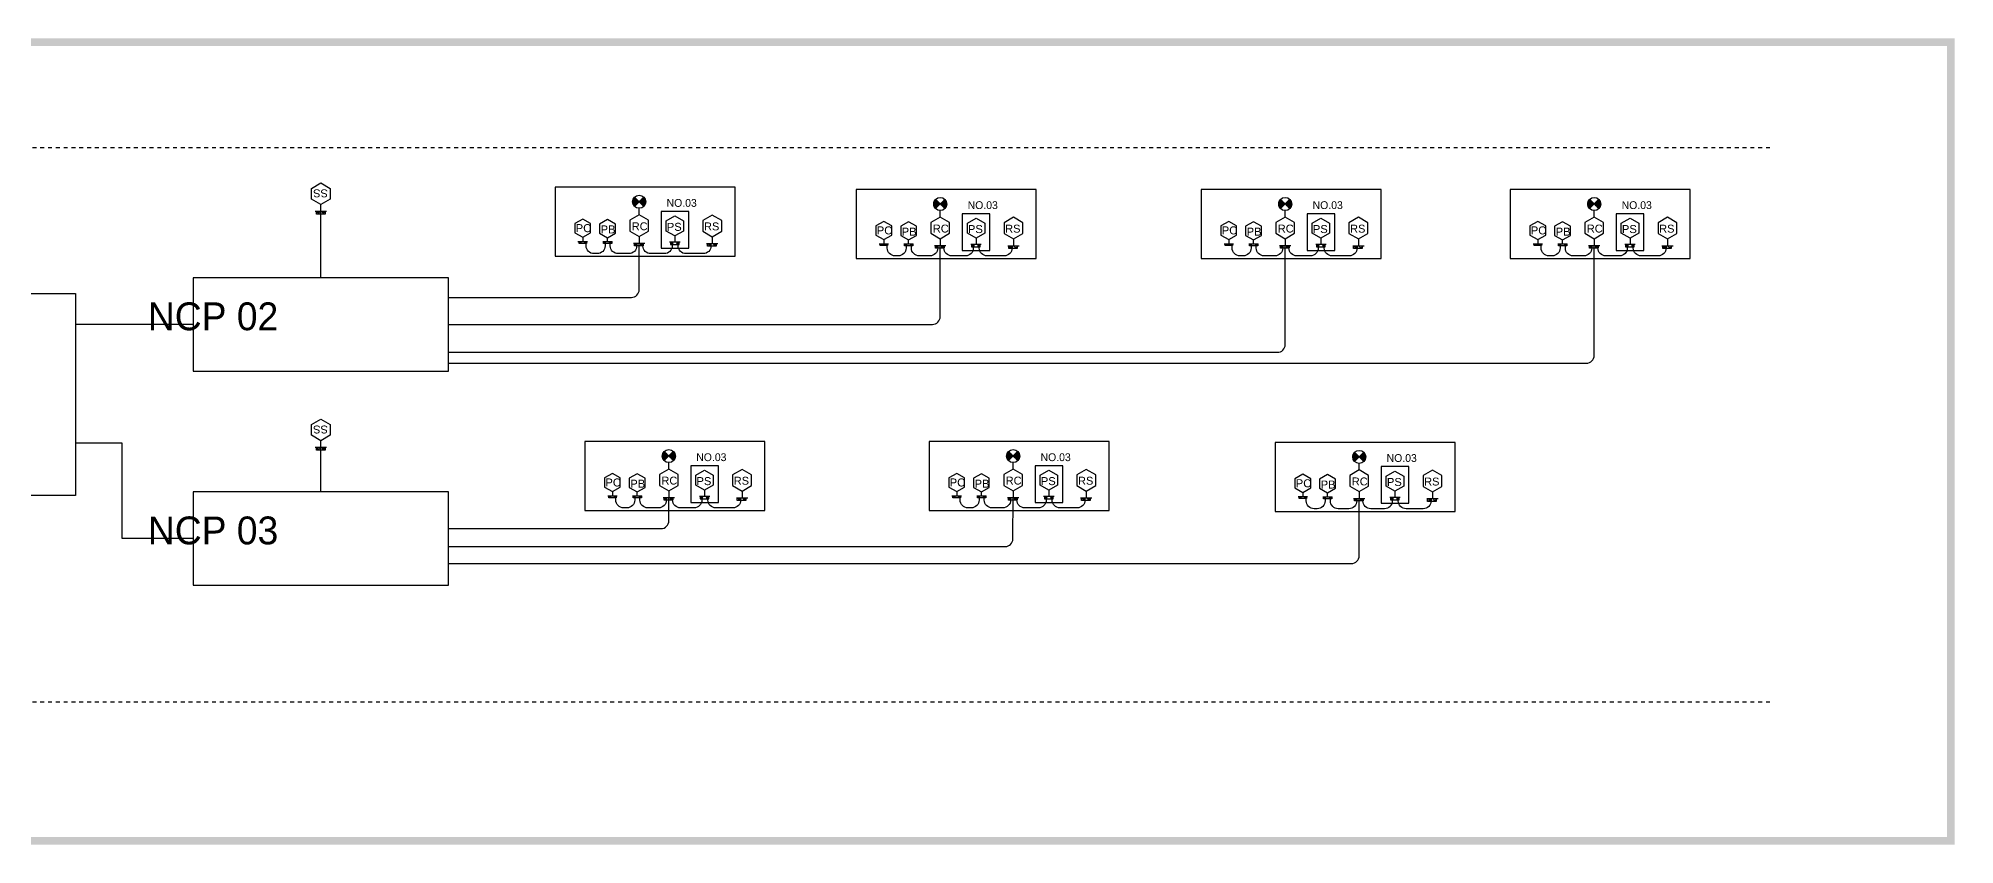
# Model space of a CAD drawing. Extents: x -15 to 255, y 313 to 399.
# Drawn here: x 206.38 to 255.46, y 321.99 to 342.64 of the extents above; entities that cross this region are included whole.
import ezdxf

# ---------------------------------------------------------------- set-up
doc = ezdxf.new("R2010")
doc.units = 0
doc.header["$LTSCALE"] = 0.15
doc.linetypes.add('DASHDOT', pattern=[1, 0.5, -0.25, 0, -0.25])
doc.layers.get('0').update_dxf_attribs({"color": 252})
for name, color, linetype in [('0 sockets', 252, 'Continuous'), ('00Nurse Call Diagram', 4, 'Continuous'), ('E-NURS', 4, 'Continuous'), ('ELEC-COMMENTS', 2, 'Continuous')]:
    doc.layers.add(name, color=color, linetype=linetype)
doc.styles.add('ARIAL', font='SAS_____.PFB', dxfattribs={"width": 3, "height": 0.3})
pattern_1 = [(0, (0, 0), (0, 6.985), [5.08, -1.905]), (90, (0, 0), (-6.985, 4e-16), [5.08, -1.905])]
pattern_2 = [(0, (0, 0), (0, 6.985), [5.08, -1.905]), (90, (0, 0), (-6.985, 4e-16), [5.08, -1.905])]

# ---------------------------------------------------------------- blocks, each defined once
blk = doc.blocks.new('*U105')
h = blk.add_hatch()
h.set_pattern_fill('ANGLE', color=2)
h.set_pattern_definition(pattern_1)
h.paths.add_polyline_path([(3, 40, 1), (30, 40, 1)])
at = {"color": 3}
blk.add_lwpolyline([(0, 69), (41, 69), (41, -66), (0, -66)], close=True, dxfattribs=at)
for centre in [(17, 40), (20, -39)]:
    blk.add_circle(centre, 13.1, dxfattribs=at)
at = {"layer": 'E-NURS', "ltscale": 0.8}
for p, q in [((0, 0, 0), (-106, 0, 0)), ((0, 89, 0), (0, -89, 0))]:
    blk.add_line(p, q, dxfattribs=at)
at = {"layer": 'E-NURS', "elevation": 0}
blk.add_lwpolyline([(-191, 147), (-106, 0), (-191, -147), (-360, -147), (-445, 0), (-360, 147)], close=True, dxfattribs=at)
at = {"layer": 'E-NURS', "color": 3, "linetype": 'Continuous', "style": 'ARIAL'}
blk.add_text('SS', height=123.5, rotation=270, dxfattribs=at).set_placement((-344, 111, 0))
blk = doc.blocks.new('*U138')
h = blk.add_hatch()
h.set_pattern_fill('ANGLE', color=4)
h.set_pattern_definition(pattern_1)
h.paths.add_polyline_path([(67, -77, 1), (8, -77, 1)])
at = {"color": 3}
blk.add_lwpolyline([(0, 119), (89, 119), (89, -148), (0, -148)], close=True, dxfattribs=at)
for centre in [(37, 77), (37, -77)]:
    blk.add_circle(centre, 29.3, dxfattribs=at)
at = {"layer": 'E-NURS', "ltscale": 0.8}
for p, q in [((-212, 0, 0), (0, 0, 0)), ((0, -177, 0), (0, 177, 0))]:
    blk.add_line(p, q, dxfattribs=at)
at = {"layer": 'E-NURS', "elevation": 0}
blk.add_lwpolyline([(-381, -293), (-212, 0), (-381, 293), (-720, 293), (-889, 0), (-720, -293)], close=True, dxfattribs=at)
at = {"layer": 'E-NURS', "color": 3, "linetype": 'Continuous', "style": 'ARIAL'}
blk.add_text('RS', height=246.9, rotation=90, dxfattribs=at).set_placement((-410, -259, 0))
blk = doc.blocks.new('*U144')
h = blk.add_hatch(color=2)
h.dxf.hatch_style = 1
h.paths.add_polyline_path([(-64, 35, 1), (-119, 35, 1)])
at = {"color": 3}
blk.add_lwpolyline([(-128, 0), (137, 0), (137, 72), (-128, 72)], close=True, dxfattribs=at)
for centre in [(-91, 35), (91, 35)]:
    blk.add_circle(centre, 27.3, dxfattribs=at)
at = {"layer": 'E-NURS', "ltscale": 0.8}
for p, q in [((-164, 0, 0), (164, 0, 0)), ((0, -196, 0), (0, 0, 0))]:
    blk.add_line(p, q, dxfattribs=at)
at = {"layer": 'E-NURS', "elevation": 0}
blk.add_lwpolyline([(-271, -352), (0, -196), (271, -352), (271, -665), (0, -821), (-271, -665)], close=True, dxfattribs=at)
at = {"layer": 'E-NURS', "color": 3, "linetype": 'Continuous', "style": 'ARIAL'}
blk.add_text('PS', height=250, rotation=180, dxfattribs=at).set_placement((253, -357, 0))
blk = doc.blocks.new('*U135')
h = blk.add_hatch()
h.set_pattern_fill('ANGLE', color=3)
h.set_pattern_definition(pattern_1)
h.paths.add_polyline_path([(60, 72, 1), (9, 72, 1)])
at = {"color": 3}
blk.add_lwpolyline([(0, 123), (79, 123), (79, -147), (0, -147)], close=True, dxfattribs=at)
for centre in [(34, 72), (34, -96)]:
    blk.add_circle(centre, 25.3, dxfattribs=at)
at = {"layer": 'E-NURS', "ltscale": 0.8}
for p, q in [((-212, 0, 0), (0, 0, 0)), ((0, -177, 0), (0, 177, 0))]:
    blk.add_line(p, q, dxfattribs=at)
at = {"layer": 'E-NURS', "elevation": 0}
blk.add_lwpolyline([(-381, -293), (-212, 0), (-381, 293), (-720, 293), (-889, 0), (-720, -293)], close=True, dxfattribs=at)
at = {"layer": 'E-NURS', "color": 3, "linetype": 'Continuous', "style": 'ARIAL'}
blk.add_text('RC', height=246.9, rotation=90, dxfattribs=at).set_placement((-406, -233, 0))
blk = doc.blocks.new('*U127')
h = blk.add_hatch(color=5)
h.dxf.hatch_style = 1
h.paths.add_polyline_path([(118, -28, 1), (69, -28, 1)])
at = {"color": 3}
blk.add_lwpolyline([(-125, 0), (132, 0), (132, -62), (-125, -62)], close=True, dxfattribs=at)
for centre in [(-93, -28), (93, -28)]:
    blk.add_circle(centre, 24.8, dxfattribs=at)
at = {"layer": 'E-NURS', "ltscale": 0.8}
for p, q in [((0, 0, 0), (0, 123, 0)), ((-149, 0, 0), (149, 0, 0))]:
    blk.add_line(p, q, dxfattribs=at)
at = {"layer": 'E-NURS', "elevation": 0}
blk.add_lwpolyline([(-246, 265), (0, 123), (246, 265), (246, 549), (0, 692), (-246, 549)], close=True, dxfattribs=at)
at = {"layer": 'E-NURS', "color": 3, "linetype": 'Continuous', "style": 'ARIAL'}
blk.add_text('PB', height=250, dxfattribs=at).set_placement((-214, 256, 0))
blk = doc.blocks.new('*U131')
h = blk.add_hatch(color=3)
h.dxf.hatch_style = 1
h.paths.add_polyline_path([(113, -29, 1), (63, -29, 1)])
at = {"color": 3}
blk.add_lwpolyline([(-117, 0), (115, 0), (115, -59), (-117, -59)], close=True, dxfattribs=at)
for centre in [(-88, -29), (88, -29)]:
    blk.add_circle(centre, 24.9, dxfattribs=at)
at = {"layer": 'E-NURS', "ltscale": 0.8}
for p, q in [((0, 131, 0), (0, 0, 0)), ((-149, 0, 0), (149, 0, 0))]:
    blk.add_line(p, q, dxfattribs=at)
at = {"layer": 'E-NURS', "elevation": 0}
blk.add_lwpolyline([(-246, 273), (0, 131), (246, 273), (246, 557), (0, 700), (-246, 557)], close=True, dxfattribs=at)
at = {"layer": 'E-NURS', "color": 3, "linetype": 'Continuous', "style": 'ARIAL'}
blk.add_text('PC', height=250, rotation=360, dxfattribs=at).set_placement((-220, 292, 0))
blk = doc.blocks.new('ROOM-CORRIDOR LAMP')
at = {"layer": 'E-NURS'}
h = blk.add_hatch(dxfattribs=at)
h.set_pattern_fill('ANGLE', color=256, style=0)
h.set_pattern_definition(pattern_2)
h.paths.add_polyline_path([(144, 144, 0.414214), (-144, 144), (0, 0)])
h = blk.add_hatch(dxfattribs=at)
h.set_pattern_fill('ANGLE', color=256, style=0)
h.set_pattern_definition(pattern_2)
h.paths.add_polyline_path([(0, 0), (-144, -144, 0.414214), (144, -144)])
blk.add_line((144, 144), (-144, -144), dxfattribs=at)
blk.add_lwpolyline([(-144, 144), (144, -144)], dxfattribs=at)
blk.add_circle((0, 0), 204, dxfattribs=at)

msp = doc.modelspace()

# ---------------------------------------------------------------- hatches: boundary and pattern name
at = {"layer": '0 sockets'}
h = msp.add_hatch(color=2, dxfattribs=at)
h.dxf.hatch_style = 1
h.paths.add_polyline_path([(255.457, 342.642), (160.235, 342.642), (160.235, 321.989), (255.457, 321.989)])
h.paths.add_polyline_path([(255.257, 322.189), (160.435, 322.189), (160.435, 342.442), (255.257, 342.442)], flags=16)
h.paths.add_polyline_path([(248.683, 337.002), (246.226, 337.002), (246.226, 334.521, -0.414214), (246.026, 334.321), (216.881, 334.321), (216.881, 334.119), (210.34, 334.119), (210.34, 335.314), (207.328, 335.314), (207.328, 332.269), (208.524, 332.269), (208.524, 329.831), (210.34, 329.831), (210.34, 331.026), (216.881, 331.026), (216.881, 330.084), (222.325, 330.084, 0.414214), (222.525, 330.284), (222.525, 330.546), (220.372, 330.546), (220.372, 332.313), (224.982, 332.313), (224.982, 330.546), (222.525, 330.546), (222.525, 330.284, -0.414214), (222.325, 330.084), (216.881, 330.084), (216.881, 329.623), (231.137, 329.623, 0.412529), (231.337, 329.822), (231.341, 330.546), (229.19, 330.546), (229.19, 332.313), (233.801, 332.313), (233.801, 330.546), (231.341, 330.546), (231.337, 329.822, -0.412529), (231.137, 329.623), (216.881, 329.623), (216.881, 329.189), (240.007, 329.189, 0.414214), (240.207, 329.389), (240.207, 330.525), (238.054, 330.525), (238.054, 332.291), (242.665, 332.291), (242.665, 330.525), (240.207, 330.525), (240.207, 329.389, -0.414214), (240.007, 329.189), (216.881, 329.189), (216.881, 328.635), (210.34, 328.635), (210.34, 329.831), (208.524, 329.831), (208.524, 332.269), (207.328, 332.269), (207.328, 330.933), (193.648, 330.933), (193.648, 333.519), (191.418, 333.534), (191.418, 332.264), (184.789, 332.264), (184.789, 332.434), (183.909, 332.434, 0.414214), (183.709, 332.234), (183.709, 328.885, -0.414214), (183.509, 328.685), (180.71, 328.685, -0.414214), (180.51, 328.885), (180.51, 329.408), (178.358, 329.408), (178.358, 331.174), (182.968, 331.174), (182.968, 329.408), (180.51, 329.408), (180.51, 328.885, 0.414214), (180.71, 328.685), (183.509, 328.685, 0.414214), (183.709, 328.885), (183.709, 332.234, -0.414214), (183.909, 332.434), (184.789, 332.434), (184.789, 332.604), (177.002, 332.604, 0.414214), (176.802, 332.404), (176.802, 328.885, -0.414214), (176.602, 328.685), (173.307, 328.685, -0.414214), (173.107, 328.885), (173.107, 329.484), (170.955, 329.484), (170.955, 331.251), (175.565, 331.251), (175.565, 329.484), (173.107, 329.484), (173.107, 328.885, 0.414214), (173.307, 328.685), (176.602, 328.685, 0.414214), (176.802, 328.885), (176.802, 332.404, -0.414214), (177.002, 332.604), (184.789, 332.604), (184.789, 333.018), (168.634, 333.018, 0.414214), (168.434, 332.818), (168.434, 328.885, -0.414214), (168.234, 328.685), (164.755, 328.685, -0.416083), (164.555, 328.886), (164.558, 329.485), (162.408, 329.485), (162.408, 331.252), (167.018, 331.252), (167.018, 329.485), (164.558, 329.485), (164.555, 328.886, 0.416083), (164.755, 328.685), (168.234, 328.685, 0.414214), (168.434, 328.885), (168.434, 332.818, -0.414214), (168.634, 333.018), (184.789, 333.018), (184.789, 333.534), (164.901, 333.534, -0.414214), (164.701, 333.734), (164.701, 335.787), (162.548, 335.787), (162.548, 337.554), (167.158, 337.554), (167.158, 335.787), (164.701, 335.787), (164.701, 333.734, 0.414214), (164.901, 333.534), (184.789, 333.534), (184.789, 333.842), (173.307, 333.842, -0.414214), (173.107, 334.042), (173.107, 335.826), (170.955, 335.826), (170.955, 337.592), (175.565, 337.592), (175.565, 335.826), (173.107, 335.826), (173.107, 334.042, 0.414214), (173.307, 333.842), (184.789, 333.842), (184.789, 334.21), (180.723, 334.21, -0.414214), (180.523, 334.41), (180.523, 335.786), (178.343, 335.786), (178.343, 337.552), (182.953, 337.552), (182.953, 335.786), (180.523, 335.786), (180.523, 334.41, 0.414214), (180.723, 334.21), (184.789, 334.21), (184.789, 334.804), (191.418, 334.804), (191.418, 333.534), (193.648, 333.519), (193.648, 336.106), (207.328, 336.106), (207.328, 335.314), (210.34, 335.314), (210.34, 336.51), (216.881, 336.51), (216.881, 336.007), (221.565, 336.007, 0.414214), (221.765, 336.207), (221.765, 337.059), (219.612, 337.059), (219.612, 338.826), (224.222, 338.826), (224.222, 337.059), (221.765, 337.059), (221.765, 336.207, -0.414214), (221.565, 336.007), (216.881, 336.007), (216.881, 335.314), (229.276, 335.314, 0.414214), (229.476, 335.514), (229.476, 337.002), (227.323, 337.002), (227.323, 338.768), (231.934, 338.768), (231.934, 337.002), (229.476, 337.002), (229.476, 335.514, -0.414214), (229.276, 335.314), (216.881, 335.314), (216.881, 334.599), (238.111, 334.599, 0.414214), (238.311, 334.799), (238.311, 337.002), (236.158, 337.002), (236.158, 338.768), (240.768, 338.768), (240.768, 337.002), (238.311, 337.002), (238.311, 334.799, -0.414214), (238.111, 334.599), (216.881, 334.599), (216.881, 334.321), (246.026, 334.321, 0.414214), (246.226, 334.521), (246.226, 337.002), (244.073, 337.002), (244.073, 338.768), (248.683, 338.768)], flags=0)
h.paths.add_polyline_path([(248.34, 337.919), (248.34, 337.641), (248.1, 337.502), (248.1, 337.329), (248.197, 337.329), (248.197, 337.256), (248.065, 337.256, -0.395428), (247.865, 337.069), (247.425, 337.069, -0.330612), (247.233, 337.211), (247.064, 337.211, -0.330612), (246.873, 337.069), (246.52, 337.069, -0.414214), (246.32, 337.269), (246.32, 337.27), (246.161, 337.27), (246.161, 337.269, -0.414214), (245.961, 337.069), (245.686, 337.069, -0.414214), (245.486, 337.269), (245.486, 337.327), (245.352, 337.327), (245.352, 337.269, -0.414214), (245.152, 337.069), (245.067, 337.069, -0.414214), (244.867, 337.269), (244.867, 337.332), (244.685, 337.332), (244.685, 337.38), (244.781, 337.38), (244.781, 337.487), (244.579, 337.604), (244.579, 337.837), (244.781, 337.953), (244.983, 337.837), (244.983, 337.604), (244.781, 337.487), (244.781, 337.38), (244.875, 337.38), (244.875, 337.332), (244.867, 337.332), (244.867, 337.269, 0.414214), (245.067, 337.069), (245.152, 337.069, 0.414214), (245.352, 337.269), (245.352, 337.327), (245.311, 337.327), (245.311, 337.378), (245.414, 337.378), (245.414, 337.478), (245.212, 337.595), (245.212, 337.828), (245.414, 337.944), (245.616, 337.828), (245.616, 337.595), (245.414, 337.478), (245.414, 337.378), (245.522, 337.378), (245.522, 337.327), (245.486, 337.327), (245.486, 337.269, 0.414214), (245.686, 337.069), (245.961, 337.069, 0.414214), (246.161, 337.269), (246.161, 337.27), (246.106, 337.27), (246.106, 337.335), (246.226, 337.335), (246.226, 337.509), (245.985, 337.648), (245.985, 337.925), (246.226, 338.064), (246.466, 337.925), (246.466, 337.648), (246.226, 337.509), (246.226, 337.335), (246.327, 337.335), (246.327, 337.27), (246.32, 337.27), (246.32, 337.269, 0.414214), (246.52, 337.069), (246.873, 337.069, 0.330612), (247.064, 337.211), (246.788, 337.211), (246.788, 338.149), (247.496, 338.149), (247.496, 337.211), (247.233, 337.211, 0.330612), (247.425, 337.069), (247.865, 337.069, 0.395428), (248.065, 337.256), (247.978, 337.256), (247.978, 337.329), (248.1, 337.329), (248.1, 337.502), (247.859, 337.641), (247.859, 337.919), (248.1, 338.058)], flags=0)
h.paths.add_polyline_path([(247.364, 337.906), (247.364, 337.649), (247.142, 337.521), (247.142, 337.361), (247.246, 337.361), (247.246, 337.302), (247.029, 337.302), (247.029, 337.361), (247.142, 337.361), (247.142, 337.521), (246.919, 337.649), (246.919, 337.906), (247.142, 338.034)], flags=0)
h.paths.add_polyline_path([(242.321, 331.442), (242.321, 331.164), (242.081, 331.025), (242.081, 330.852), (242.178, 330.852), (242.178, 330.779), (242.046, 330.779, -0.395428), (241.847, 330.592), (241.406, 330.592, -0.330612), (241.214, 330.734), (241.045, 330.734, -0.330612), (240.854, 330.592), (240.502, 330.592, -0.414214), (240.302, 330.792), (240.302, 330.793), (240.142, 330.793), (240.142, 330.792, -0.414214), (239.942, 330.592), (239.668, 330.592, -0.414214), (239.468, 330.792), (239.468, 330.85), (239.333, 330.85), (239.333, 330.792, -0.414214), (239.133, 330.592), (239.049, 330.592, -0.414214), (238.849, 330.792), (238.849, 330.855), (238.666, 330.855), (238.666, 330.903), (238.762, 330.903), (238.762, 331.01), (238.56, 331.126), (238.56, 331.36), (238.762, 331.476), (238.964, 331.36), (238.964, 331.126), (238.762, 331.01), (238.762, 330.903), (238.857, 330.903), (238.857, 330.855), (238.849, 330.855), (238.849, 330.792, 0.414214), (239.049, 330.592), (239.133, 330.592, 0.414214), (239.333, 330.792), (239.333, 330.85), (239.293, 330.85), (239.293, 330.901), (239.395, 330.901), (239.395, 331.001), (239.194, 331.118), (239.194, 331.351), (239.395, 331.467), (239.597, 331.351), (239.597, 331.118), (239.395, 331.001), (239.395, 330.901), (239.504, 330.901), (239.504, 330.85), (239.468, 330.85), (239.468, 330.792, 0.414214), (239.668, 330.592), (239.942, 330.592, 0.414214), (240.142, 330.792), (240.142, 330.793), (240.087, 330.793), (240.087, 330.858), (240.207, 330.858), (240.207, 331.032), (239.967, 331.17), (239.967, 331.448), (240.207, 331.587), (240.447, 331.448), (240.447, 331.17), (240.207, 331.032), (240.207, 330.858), (240.308, 330.858), (240.308, 330.793), (240.302, 330.793), (240.302, 330.792, 0.414214), (240.502, 330.592), (240.854, 330.592, 0.330612), (241.045, 330.734), (240.769, 330.734), (240.769, 331.671), (241.477, 331.671), (241.477, 330.734), (241.214, 330.734, 0.330612), (241.406, 330.592), (241.847, 330.592, 0.395428), (242.046, 330.779), (241.959, 330.779), (241.959, 330.852), (242.081, 330.852), (242.081, 331.025), (241.84, 331.164), (241.84, 331.442), (242.081, 331.581)], flags=0)
h.paths.add_polyline_path([(240.425, 337.919), (240.425, 337.641), (240.184, 337.502), (240.184, 337.329), (240.282, 337.329), (240.282, 337.256), (240.15, 337.256, -0.395428), (239.95, 337.069), (239.51, 337.069, -0.330612), (239.318, 337.211), (239.149, 337.211, -0.330612), (238.957, 337.069), (238.605, 337.069, -0.414214), (238.405, 337.269), (238.405, 337.27), (238.246, 337.27), (238.246, 337.269, -0.414214), (238.046, 337.069), (237.771, 337.069, -0.414214), (237.571, 337.269), (237.571, 337.327), (237.437, 337.327), (237.437, 337.269, -0.414214), (237.237, 337.069), (237.152, 337.069, -0.414214), (236.952, 337.269), (236.952, 337.332), (236.77, 337.332), (236.77, 337.38), (236.866, 337.38), (236.866, 337.487), (236.664, 337.604), (236.664, 337.837), (236.866, 337.953), (237.068, 337.837), (237.068, 337.604), (236.866, 337.487), (236.866, 337.38), (236.96, 337.38), (236.96, 337.332), (236.952, 337.332), (236.952, 337.269, 0.414214), (237.152, 337.069), (237.237, 337.069, 0.414214), (237.437, 337.269), (237.437, 337.327), (237.396, 337.327), (237.396, 337.378), (237.499, 337.378), (237.499, 337.478), (237.297, 337.595), (237.297, 337.828), (237.499, 337.944), (237.701, 337.828), (237.701, 337.595), (237.499, 337.478), (237.499, 337.378), (237.607, 337.378), (237.607, 337.327), (237.571, 337.327), (237.571, 337.269, 0.414214), (237.771, 337.069), (238.046, 337.069, 0.414214), (238.246, 337.269), (238.246, 337.27), (238.191, 337.27), (238.191, 337.335), (238.311, 337.335), (238.311, 337.509), (238.07, 337.648), (238.07, 337.925), (238.311, 338.064), (238.551, 337.925), (238.551, 337.648), (238.311, 337.509), (238.311, 337.335), (238.412, 337.335), (238.412, 337.27), (238.405, 337.27), (238.405, 337.269, 0.414214), (238.605, 337.069), (238.957, 337.069, 0.330612), (239.149, 337.211), (238.873, 337.211), (238.873, 338.149), (239.581, 338.149), (239.581, 337.211), (239.318, 337.211, 0.330612), (239.51, 337.069), (239.95, 337.069, 0.395428), (240.15, 337.256), (240.063, 337.256), (240.063, 337.329), (240.184, 337.329), (240.184, 337.502), (239.944, 337.641), (239.944, 337.919), (240.184, 338.058)], flags=0)
h.paths.add_polyline_path([(241.345, 331.429), (241.345, 331.172), (241.123, 331.044), (241.123, 330.883), (241.228, 330.883), (241.228, 330.825), (241.01, 330.825), (241.01, 330.883), (241.123, 330.883), (241.123, 331.044), (240.901, 331.172), (240.901, 331.429), (241.123, 331.557)], flags=0)
h.paths.add_polyline_path([(239.449, 337.906), (239.449, 337.649), (239.226, 337.521), (239.226, 337.361), (239.331, 337.361), (239.331, 337.302), (239.114, 337.302), (239.114, 337.361), (239.226, 337.361), (239.226, 337.521), (239.004, 337.649), (239.004, 337.906), (239.226, 338.034)], flags=0)
h.paths.add_polyline_path([(233.457, 331.463), (233.457, 331.186), (233.217, 331.047), (233.217, 330.873), (233.314, 330.873), (233.314, 330.801), (233.182, 330.801, -0.395428), (232.983, 330.614), (232.542, 330.614, -0.330612), (232.35, 330.756), (232.181, 330.756, -0.330612), (231.99, 330.614), (231.638, 330.614, -0.414214), (231.438, 330.814), (231.438, 330.815), (231.278, 330.815), (231.278, 330.814, -0.414214), (231.078, 330.614), (230.804, 330.614, -0.414214), (230.604, 330.814), (230.604, 330.872), (230.469, 330.872), (230.469, 330.814, -0.414214), (230.269, 330.614), (230.185, 330.614, -0.414214), (229.985, 330.814), (229.985, 330.876), (229.802, 330.876), (229.802, 330.924), (229.898, 330.924), (229.898, 331.031), (229.696, 331.148), (229.696, 331.381), (229.898, 331.498), (230.1, 331.381), (230.1, 331.148), (229.898, 331.031), (229.898, 330.924), (229.993, 330.924), (229.993, 330.876), (229.985, 330.876), (229.985, 330.814, 0.414214), (230.185, 330.614), (230.269, 330.614, 0.414214), (230.469, 330.814), (230.469, 330.872), (230.429, 330.872), (230.429, 330.922), (230.531, 330.922), (230.531, 331.023), (230.329, 331.139), (230.329, 331.372), (230.531, 331.489), (230.733, 331.372), (230.733, 331.139), (230.531, 331.023), (230.531, 330.922), (230.64, 330.922), (230.64, 330.872), (230.604, 330.872), (230.604, 330.814, 0.414214), (230.804, 330.614), (231.078, 330.614, 0.414214), (231.278, 330.814), (231.278, 330.815), (231.223, 330.815), (231.223, 330.88), (231.343, 330.88), (231.343, 331.053), (231.103, 331.192), (231.103, 331.47), (231.343, 331.608), (231.583, 331.47), (231.583, 331.192), (231.343, 331.053), (231.343, 330.88), (231.444, 330.88), (231.444, 330.815), (231.438, 330.815), (231.438, 330.814, 0.414214), (231.638, 330.614), (231.99, 330.614, 0.330612), (232.181, 330.756), (231.905, 330.756), (231.905, 331.693), (232.613, 331.693), (232.613, 330.756), (232.35, 330.756, 0.330612), (232.542, 330.614), (232.983, 330.614, 0.395428), (233.182, 330.801), (233.095, 330.801), (233.095, 330.873), (233.217, 330.873), (233.217, 331.047), (232.976, 331.186), (232.976, 331.463), (233.217, 331.602)], flags=0)
h.paths.add_polyline_path([(231.59, 337.919), (231.59, 337.641), (231.35, 337.502), (231.35, 337.329), (231.447, 337.329), (231.447, 337.256), (231.315, 337.256, -0.395428), (231.116, 337.069), (230.675, 337.069, -0.330612), (230.483, 337.211), (230.314, 337.211, -0.330612), (230.123, 337.069), (229.771, 337.069, -0.414214), (229.571, 337.269), (229.571, 337.27), (229.411, 337.27), (229.411, 337.269, -0.414214), (229.211, 337.069), (228.937, 337.069, -0.414214), (228.737, 337.269), (228.737, 337.327), (228.602, 337.327), (228.602, 337.269, -0.414214), (228.402, 337.069), (228.318, 337.069, -0.414214), (228.118, 337.269), (228.118, 337.332), (227.935, 337.332), (227.935, 337.38), (228.031, 337.38), (228.031, 337.487), (227.829, 337.604), (227.829, 337.837), (228.031, 337.953), (228.233, 337.837), (228.233, 337.604), (228.031, 337.487), (228.031, 337.38), (228.126, 337.38), (228.126, 337.332), (228.118, 337.332), (228.118, 337.269, 0.414214), (228.318, 337.069), (228.402, 337.069, 0.414214), (228.602, 337.269), (228.602, 337.327), (228.562, 337.327), (228.562, 337.378), (228.664, 337.378), (228.664, 337.478), (228.463, 337.595), (228.463, 337.828), (228.664, 337.944), (228.866, 337.828), (228.866, 337.595), (228.664, 337.478), (228.664, 337.378), (228.773, 337.378), (228.773, 337.327), (228.737, 337.327), (228.737, 337.269, 0.414214), (228.937, 337.069), (229.211, 337.069, 0.414214), (229.411, 337.269), (229.411, 337.27), (229.356, 337.27), (229.356, 337.335), (229.476, 337.335), (229.476, 337.509), (229.236, 337.648), (229.236, 337.925), (229.476, 338.064), (229.716, 337.925), (229.716, 337.648), (229.476, 337.509), (229.476, 337.335), (229.577, 337.335), (229.577, 337.27), (229.571, 337.27), (229.571, 337.269, 0.414214), (229.771, 337.069), (230.123, 337.069, 0.330612), (230.314, 337.211), (230.038, 337.211), (230.038, 338.149), (230.746, 338.149), (230.746, 337.211), (230.483, 337.211, 0.330612), (230.675, 337.069), (231.116, 337.069, 0.395428), (231.315, 337.256), (231.228, 337.256), (231.228, 337.329), (231.35, 337.329), (231.35, 337.502), (231.109, 337.641), (231.109, 337.919), (231.35, 338.058)], flags=0)
h.paths.add_polyline_path([(232.481, 331.45), (232.481, 331.194), (232.259, 331.065), (232.259, 330.905), (232.363, 330.905), (232.363, 330.846), (232.146, 330.846), (232.146, 330.905), (232.259, 330.905), (232.259, 331.065), (232.037, 331.194), (232.037, 331.45), (232.259, 331.578)], flags=0)
h.paths.add_polyline_path([(230.614, 337.906), (230.614, 337.649), (230.392, 337.521), (230.392, 337.361), (230.497, 337.361), (230.497, 337.302), (230.279, 337.302), (230.279, 337.361), (230.392, 337.361), (230.392, 337.521), (230.17, 337.649), (230.17, 337.906), (230.392, 338.034)], flags=0)
h.paths.add_polyline_path([(224.639, 331.463), (224.639, 331.186), (224.399, 331.047), (224.399, 330.873), (224.496, 330.873), (224.496, 330.801), (224.364, 330.801, -0.395428), (224.164, 330.614), (223.724, 330.614, -0.330612), (223.532, 330.756), (223.087, 330.756), (223.087, 331.693), (223.795, 331.693), (223.795, 330.756), (223.532, 330.756, 0.330612), (223.724, 330.614), (224.164, 330.614, 0.395428), (224.364, 330.801), (224.277, 330.801), (224.277, 330.873), (224.399, 330.873), (224.399, 331.047), (224.158, 331.186), (224.158, 331.463), (224.399, 331.602)], flags=0)
h.paths.add_polyline_path([(223.035, 338.206), (223.035, 337.269), (222.327, 337.269), (222.327, 338.206)], flags=0)
h.paths.add_polyline_path([(181.766, 336.932), (181.766, 335.995), (181.057, 335.995), (181.057, 336.932)], flags=0)
h.paths.add_polyline_path([(181.781, 330.555), (181.781, 329.617), (181.072, 329.617), (181.072, 330.555)], flags=0)
h.paths.add_polyline_path([(174.378, 336.972), (174.378, 336.035), (173.669, 336.035), (173.669, 336.972)], flags=0)
h.paths.add_polyline_path([(174.378, 330.631), (174.378, 329.694), (173.669, 329.694), (173.669, 330.631)], flags=0)
h.paths.add_polyline_path([(165.971, 336.934), (165.971, 335.997), (165.263, 335.997), (165.263, 336.934)], flags=0)
h.paths.add_polyline_path([(230.131, 337.594), (230.613, 337.594), (230.613, 337.915), (230.131, 337.915)], flags=8)
h.paths.add_polyline_path([(238.966, 337.594), (239.448, 337.594), (239.448, 337.915), (238.966, 337.915)], flags=8)
h.paths.add_polyline_path([(246.881, 337.594), (247.363, 337.594), (247.363, 337.915), (246.881, 337.915)], flags=8)
h.paths.add_polyline_path([(231.998, 331.138), (232.48, 331.138), (232.48, 331.459), (231.998, 331.459)], flags=8)
h.paths.add_polyline_path([(240.862, 331.117), (241.344, 331.117), (241.344, 331.438), (240.862, 331.438)], flags=8)
h.paths.add_polyline_path([(161.758, 340.109), (170.078, 340.109), (170.078, 341.179), (161.758, 341.179)], flags=8)
h.paths.add_polyline_path([(161.569, 323.912), (170.602, 323.912), (170.602, 324.982), (161.569, 324.982)], flags=8)
h.paths.add_polyline_path([(240.859, 331.742), (241.726, 331.742), (241.726, 332.042), (240.859, 332.042)], flags=8)
h.paths.add_polyline_path([(231.995, 331.763), (232.862, 331.763), (232.862, 332.063), (231.995, 332.063)], flags=8)
h.paths.add_polyline_path([(223.177, 331.763), (224.044, 331.763), (224.044, 332.063), (223.177, 332.063)], flags=8)
h.paths.add_polyline_path([(246.878, 338.219), (247.745, 338.219), (247.745, 338.519), (246.878, 338.519)], flags=8)
h.paths.add_polyline_path([(238.963, 338.219), (239.83, 338.219), (239.83, 338.519), (238.963, 338.519)], flags=8)
h.paths.add_polyline_path([(230.128, 338.219), (230.995, 338.219), (230.995, 338.519), (230.128, 338.519)], flags=8)
h.paths.add_polyline_path([(222.417, 338.276), (223.284, 338.276), (223.284, 338.576), (222.417, 338.576)], flags=8)
h.paths.add_polyline_path([(165.353, 337.004), (166.153, 337.004), (166.153, 337.304), (165.353, 337.304)], flags=8)
h.paths.add_polyline_path([(173.76, 330.701), (174.626, 330.701), (174.626, 331.001), (173.76, 331.001)], flags=8)
h.paths.add_polyline_path([(173.76, 337.042), (174.56, 337.042), (174.56, 337.342), (173.76, 337.342)], flags=8)
h.paths.add_polyline_path([(181.163, 330.625), (182.03, 330.625), (182.03, 330.925), (181.163, 330.925)], flags=8)
h.paths.add_polyline_path([(181.148, 337.002), (181.948, 337.002), (181.948, 337.302), (181.148, 337.302)], flags=8)
h.paths.add_polyline_path([(211.692, 329.503), (215.971, 329.503), (215.971, 330.573), (211.692, 330.573)], flags=8)
h.paths.add_polyline_path([(211.692, 334.986), (215.971, 334.986), (215.971, 336.056), (211.692, 336.056)], flags=8)
h.paths.add_polyline_path([(186.141, 333.131), (190.182, 333.131), (190.182, 334.201), (186.141, 334.201)], flags=8)
h.paths.add_polyline_path([(194.515, 332.721), (206.995, 332.721), (206.995, 334.98), (194.515, 334.98)], flags=8)

# ---------------------------------------------------------------- linework, layer by layer
at = {"layer": '00Nurse Call Diagram', "color": 6, "linetype": 'DASHDOT'}
for points in [[(161.426, 339.842), (250.73, 339.842)], [(161.426, 325.643), (250.73, 325.643)]]:
    msp.add_lwpolyline(points, dxfattribs=at)
at = {"layer": '00Nurse Call Diagram', "color": 6, "linetype": 'Continuous'}
for points in [[(224.222, 338.826), (219.612, 338.826), (219.612, 337.059), (224.222, 337.059)], [(231.934, 338.768), (227.323, 338.768), (227.323, 337.002), (231.934, 337.002)], [(240.768, 338.768), (236.158, 338.768), (236.158, 337.002), (240.768, 337.002)], [(248.683, 338.768), (244.073, 338.768), (244.073, 337.002), (248.683, 337.002)], [(223.035, 338.206), (222.327, 338.206), (222.327, 337.269), (223.035, 337.269)], [(230.746, 338.149), (230.038, 338.149), (230.038, 337.211), (230.746, 337.211)], [(239.581, 338.149), (238.873, 338.149), (238.873, 337.211), (239.581, 337.211)], [(247.496, 338.149), (246.788, 338.149), (246.788, 337.211), (247.496, 337.211)], [(216.881, 336.51), (210.34, 336.51), (210.34, 334.119), (216.881, 334.119)], [(193.648, 336.106), (207.328, 336.106), (207.328, 330.933), (193.648, 330.933)], [(224.982, 332.313), (220.372, 332.313), (220.372, 330.546), (224.982, 330.546)], [(233.801, 332.313), (229.19, 332.313), (229.19, 330.546), (233.801, 330.546)], [(242.665, 332.291), (238.054, 332.291), (238.054, 330.525), (242.665, 330.525)], [(223.795, 331.693), (223.087, 331.693), (223.087, 330.756), (223.795, 330.756)], [(232.613, 331.693), (231.905, 331.693), (231.905, 330.756), (232.613, 330.756)], [(241.477, 331.671), (240.769, 331.671), (240.769, 330.734), (241.477, 330.734)], [(216.881, 331.026), (210.34, 331.026), (210.34, 328.635), (216.881, 328.635)]]:
    msp.add_lwpolyline(points, close=True, dxfattribs=at)
for points in [[(213.611, 336.51), (213.611, 338.209)], [(221.765, 338.122), (221.765, 338.286)], [(229.476, 338.064), (229.476, 338.228)], [(238.311, 338.064), (238.311, 338.228)], [(246.226, 338.064), (246.226, 338.228)], [(210.34, 335.314), (207.328, 335.314)], [(210.34, 329.831), (208.524, 329.831), (208.524, 332.269), (207.328, 332.269)], [(213.611, 331.026), (213.611, 332.16)], [(222.525, 331.608), (222.525, 331.773)], [(231.343, 331.608), (231.343, 331.773)], [(240.207, 331.587), (240.207, 331.751)]]:
    msp.add_lwpolyline(points, dxfattribs=at)
for points in [[(216.881, 336.007), (221.565, 336.007, 0.414214), (221.765, 336.207), (221.765, 337.393)], [(216.881, 335.314), (229.276, 335.314, 0.414214), (229.476, 335.514), (229.476, 337.335)], [(216.881, 334.599), (238.111, 334.599, 0.414214), (238.311, 334.799), (238.311, 337.335)], [(216.881, 334.321), (246.026, 334.321, 0.414214), (246.226, 334.521), (246.226, 337.335)], [(220.891, 337.435), (220.891, 337.327, -0.414214), (220.691, 337.127), (220.606, 337.127, -0.414214), (220.406, 337.327), (220.406, 337.438)], [(221.7, 337.393), (221.7, 337.327, -0.414214), (221.5, 337.127), (221.225, 337.127, -0.414214), (221.025, 337.327), (221.025, 337.435)], [(222.611, 337.418), (222.611, 337.327, -0.414214), (222.411, 337.127), (222.059, 337.127, -0.414214), (221.859, 337.327), (221.859, 337.393)], [(223.604, 337.387), (223.604, 337.327, -0.414214), (223.404, 337.127), (222.963, 337.127, -0.414214), (222.763, 337.327), (222.763, 337.418)], [(228.602, 337.378), (228.602, 337.269, -0.414214), (228.402, 337.069), (228.318, 337.069, -0.414214), (228.118, 337.269), (228.118, 337.38)], [(229.411, 337.335), (229.411, 337.269, -0.414214), (229.211, 337.069), (228.937, 337.069, -0.414214), (228.737, 337.269), (228.737, 337.378)], [(230.323, 337.361), (230.323, 337.269, -0.414214), (230.123, 337.069), (229.771, 337.069, -0.414214), (229.571, 337.269), (229.571, 337.335)], [(231.316, 337.329), (231.316, 337.269, -0.414214), (231.116, 337.069), (230.675, 337.069, -0.414214), (230.475, 337.269), (230.475, 337.361)], [(237.437, 337.378), (237.437, 337.269, -0.414214), (237.237, 337.069), (237.152, 337.069, -0.414214), (236.952, 337.269), (236.952, 337.38)], [(238.246, 337.335), (238.246, 337.269, -0.414214), (238.046, 337.069), (237.771, 337.069, -0.414214), (237.571, 337.269), (237.571, 337.378)], [(239.157, 337.361), (239.157, 337.269, -0.414214), (238.957, 337.069), (238.605, 337.069, -0.414214), (238.405, 337.269), (238.405, 337.335)], [(240.15, 337.329), (240.15, 337.269, -0.414214), (239.95, 337.069), (239.51, 337.069, -0.414214), (239.31, 337.269), (239.31, 337.361)], [(245.352, 337.378), (245.352, 337.269, -0.414214), (245.152, 337.069), (245.067, 337.069, -0.414214), (244.867, 337.269), (244.867, 337.38)], [(246.161, 337.335), (246.161, 337.269, -0.414214), (245.961, 337.069), (245.686, 337.069, -0.414214), (245.486, 337.269), (245.486, 337.378)], [(247.073, 337.361), (247.073, 337.269, -0.414214), (246.873, 337.069), (246.52, 337.069, -0.414214), (246.32, 337.269), (246.32, 337.335)], [(248.065, 337.329), (248.065, 337.269, -0.414214), (247.865, 337.069), (247.425, 337.069, -0.414214), (247.225, 337.269), (247.225, 337.361)], [(216.881, 330.084), (222.325, 330.084, 0.414214), (222.525, 330.284), (222.525, 330.88)], [(216.881, 329.623), (231.137, 329.623, 0.412529), (231.337, 329.822), (231.343, 330.88)], [(216.881, 329.189), (240.007, 329.189, 0.414214), (240.207, 329.389), (240.207, 330.858)], [(221.651, 330.922), (221.651, 330.814, -0.414214), (221.451, 330.614), (221.366, 330.614, -0.414214), (221.166, 330.814), (221.166, 330.924)], [(222.46, 330.88), (222.46, 330.814, -0.414214), (222.26, 330.614), (221.985, 330.614, -0.414214), (221.785, 330.814), (221.785, 330.922)], [(223.372, 330.905), (223.372, 330.814, -0.414214), (223.172, 330.614), (222.819, 330.614, -0.414214), (222.619, 330.814), (222.619, 330.88)], [(224.364, 330.873), (224.364, 330.814, -0.414214), (224.164, 330.614), (223.724, 330.614, -0.414214), (223.524, 330.814), (223.524, 330.905)], [(230.469, 330.922), (230.469, 330.814, -0.414214), (230.269, 330.614), (230.185, 330.614, -0.414214), (229.985, 330.814), (229.985, 330.924)], [(231.278, 330.88), (231.278, 330.814, -0.414214), (231.078, 330.614), (230.804, 330.614, -0.414214), (230.604, 330.814), (230.604, 330.922)], [(232.19, 330.905), (232.19, 330.814, -0.414214), (231.99, 330.614), (231.638, 330.614, -0.414214), (231.438, 330.814), (231.438, 330.88)], [(233.183, 330.873), (233.183, 330.814, -0.414214), (232.983, 330.614), (232.542, 330.614, -0.414214), (232.342, 330.814), (232.342, 330.905)], [(239.333, 330.901), (239.333, 330.792, -0.414214), (239.133, 330.592), (239.049, 330.592, -0.414214), (238.849, 330.792), (238.849, 330.903)], [(240.142, 330.858), (240.142, 330.792, -0.414214), (239.942, 330.592), (239.668, 330.592, -0.414214), (239.468, 330.792), (239.468, 330.901)], [(241.054, 330.883), (241.054, 330.792, -0.414214), (240.854, 330.592), (240.502, 330.592, -0.414214), (240.302, 330.792), (240.302, 330.858)], [(242.047, 330.852), (242.047, 330.792, -0.414214), (241.847, 330.592), (241.406, 330.592, -0.414214), (241.206, 330.792), (241.206, 330.883)]]:
    msp.add_lwpolyline(points, format="xyb", dxfattribs=at)

# ---------------------------------------------------------------- block references
at = {"layer": 'E-NURS', "color": 6}
for name, p, xscale, yscale, zscale, rotation in [('*U105', (213.611, 338.209), 0.001639342902260456, 0.001639342902260456, 0.001639342902260456, 270), ('ROOM-CORRIDOR LAMP', (221.765, 338.456), 0.0008191860001327866, 0.0008191860001327866, 0.0008191860001327866, 90), ('ROOM-CORRIDOR LAMP', (229.476, 338.398), 0.0008191860001327866, 0.0008191860001327866, 0.0008191860001327866, 90), ('ROOM-CORRIDOR LAMP', (238.311, 338.398), 0.0008191860001327866, 0.0008191860001327866, 0.0008191860001327866, 90), ('ROOM-CORRIDOR LAMP', (246.226, 338.398), 0.0008191860001327866, 0.0008191860001327866, 0.0008191860001327866, 90), ('*U144', (222.68, 337.418), 0.0008196714511301471, 0.0008196714511301471, 0.0008196714511301471, 180.0000000019864), ('*U144', (230.392, 337.361), 0.0008196714511301471, 0.0008196714511301471, 0.0008196714511301471, 180.0000000019864), ('*U144', (239.226, 337.361), 0.0008196714511301471, 0.0008196714511301471, 0.0008196714511301471, 180.0000000019864), ('*U144', (247.142, 337.361), 0.0008196714511301471, 0.0008196714511301471, 0.0008196714511301471, 180.0000000019864), ('*U105', (213.611, 332.16), 0.001639342902260456, 0.001639342902260456, 0.001639342902260456, 270), ('ROOM-CORRIDOR LAMP', (222.525, 331.943), 0.0008191860001327866, 0.0008191860001327866, 0.0008191860001327866, 90), ('ROOM-CORRIDOR LAMP', (231.343, 331.943), 0.0008191860001327866, 0.0008191860001327866, 0.0008191860001327866, 90), ('ROOM-CORRIDOR LAMP', (240.207, 331.921), 0.0008191860001327866, 0.0008191860001327866, 0.0008191860001327866, 90), ('*U144', (223.44, 330.905), 0.0008196714511301471, 0.0008196714511301471, 0.0008196714511301471, 180.0000000019864), ('*U144', (232.259, 330.905), 0.0008196714511301471, 0.0008196714511301471, 0.0008196714511301471, 180.0000000019864), ('*U144', (241.123, 330.883), 0.0008196714511301471, 0.0008196714511301471, 0.0008196714511301471, 180.0000000019864)]:
    msp.add_blockref(name, p, dxfattribs=dict(at, xscale=xscale, yscale=yscale, zscale=zscale, rotation=rotation))
at = {"layer": 'ELEC-COMMENTS', "color": 6, "xscale": 0.0008196714511301471, "yscale": 0.0008196714511301471, "zscale": 0.0008196714511301471}
for name, p in [('*U131', (220.32, 337.438)), ('*U127', (220.953, 337.435)), ('*U131', (228.031, 337.38)), ('*U127', (228.664, 337.378)), ('*U131', (236.866, 337.38)), ('*U127', (237.499, 337.378)), ('*U131', (244.781, 337.38)), ('*U127', (245.414, 337.378)), ('*U131', (221.08, 330.924)), ('*U127', (221.713, 330.922)), ('*U131', (229.898, 330.924)), ('*U127', (230.531, 330.922)), ('*U131', (238.762, 330.903)), ('*U127', (239.395, 330.901))]:
    msp.add_blockref(name, p, dxfattribs=at)
for name, p, rotation in [('*U135', (221.765, 337.393), 269.9999999999999), ('*U138', (223.638, 337.387), 270), ('*U135', (229.476, 337.335), 269.9999999999999), ('*U138', (231.35, 337.329), 270), ('*U135', (238.311, 337.335), 269.9999999999999), ('*U138', (240.184, 337.329), 270), ('*U135', (246.226, 337.335), 269.9999999999999), ('*U138', (248.1, 337.329), 270), ('*U135', (222.525, 330.88), 269.9999999999999), ('*U138', (224.399, 330.873), 270), ('*U135', (231.343, 330.88), 269.9999999999999), ('*U138', (233.217, 330.873), 270), ('*U135', (240.207, 330.858), 269.9999999999999), ('*U138', (242.081, 330.852), 270)]:
    msp.add_blockref(name, p, dxfattribs=dict(at, rotation=rotation))

# ---------------------------------------------------------------- texts
at = {"layer": '00Nurse Call Diagram', "color": 6, "linetype": 'Continuous', "attachment_point": 1}
for s, width, gutter_width, insert, char_height in [('NO.03', 0.67894, 1, (222.467, 338.526), 0.2), ('NO.03', 0.67894, 1, (230.178, 338.469), 0.2), ('NO.03', 0.67894, 1, (239.013, 338.469), 0.2), ('NO.03', 0.67894, 1, (246.928, 338.469), 0.2), ('      NCP 02', 52.20023, 3.566, (207.592, 335.878), 0.71315), ('NO.03', 0.67894, 1, (223.227, 332.013), 0.2), ('NO.03', 0.67894, 1, (232.045, 332.013), 0.2), ('NO.03', 0.67894, 1, (240.909, 331.992), 0.2), ('      NCP 03', 52.20023, 3.566, (207.592, 330.394), 0.71315)]:
    msp.add_mtext_dynamic_manual_height_columns(s, width=width, gutter_width=gutter_width, heights=[0], dxfattribs=dict(at, insert=insert, char_height=char_height))

doc.saveas('drawing.dxf')
